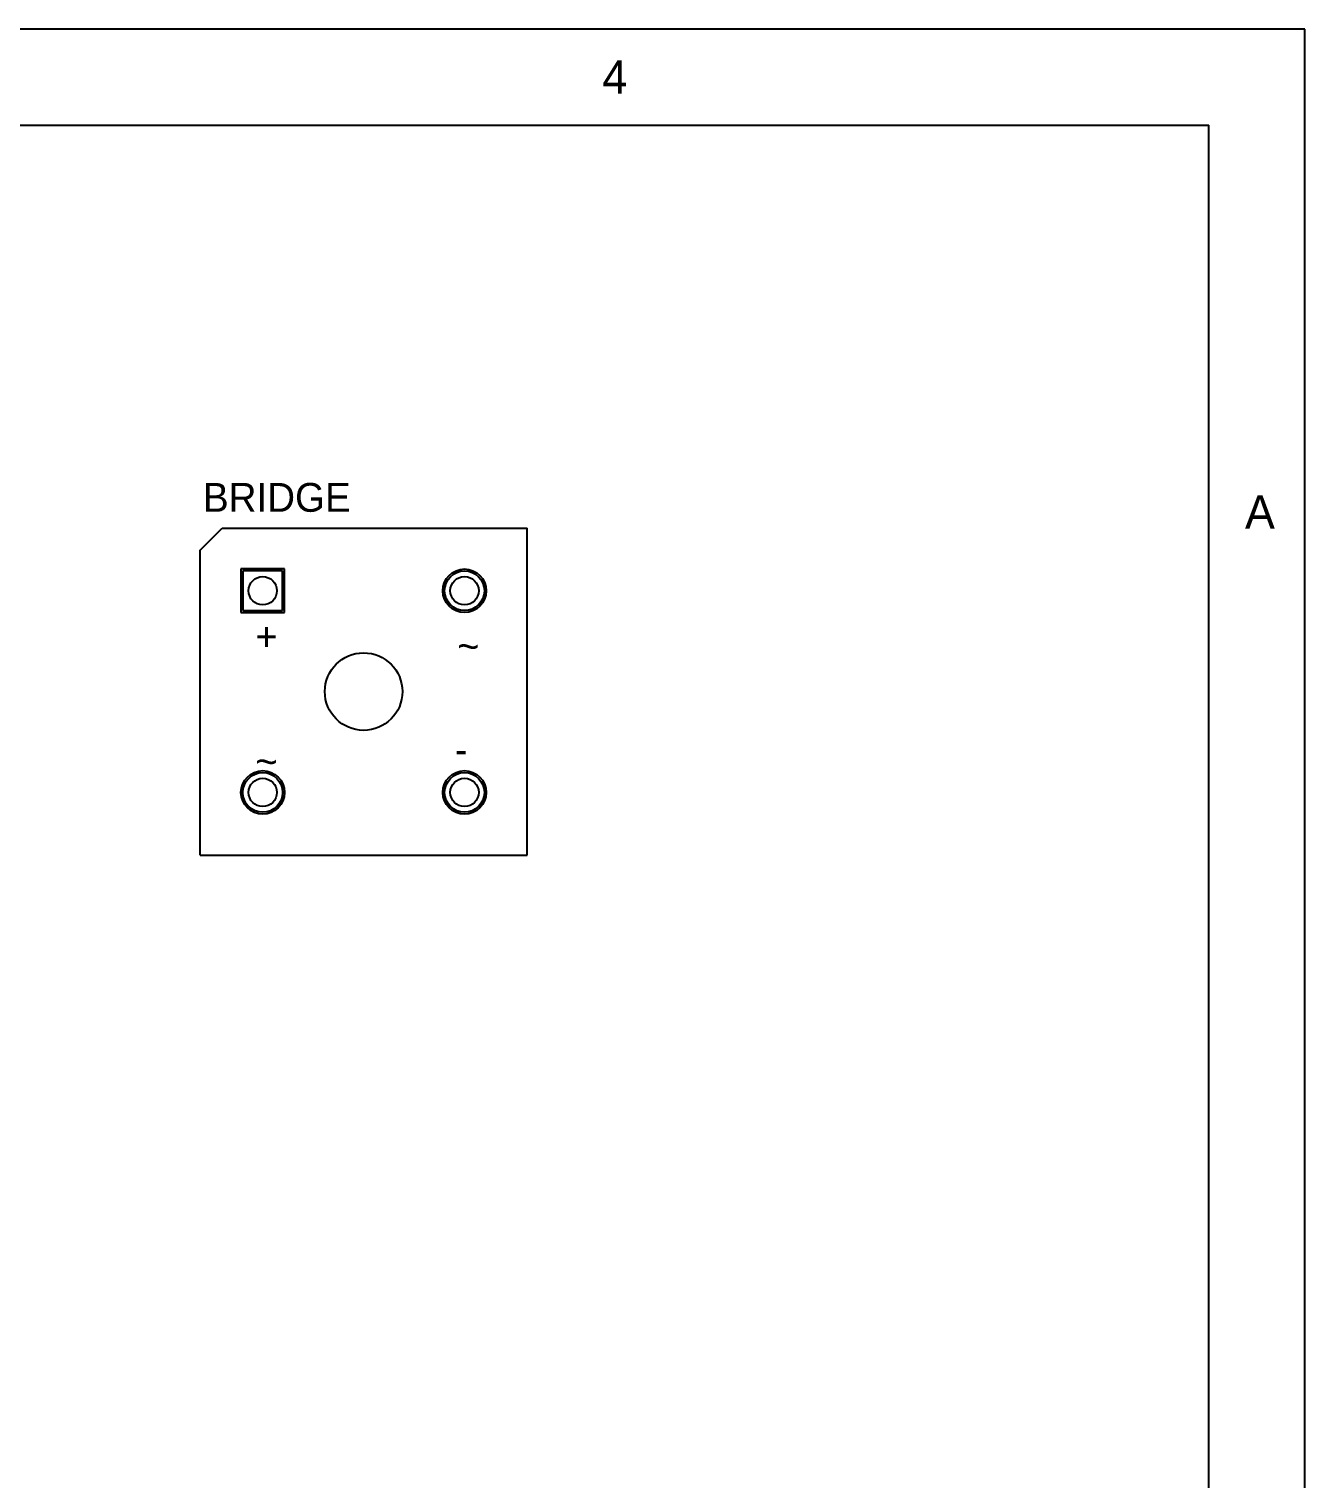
# Model space of a CAD drawing. Extents: x 0.2 to 21.7, y 0.2 to 7.8.
# Drawn here: x 9.043 to 11.7, y 4.78 to 7.8 of the extents above; entities that cross this region are included whole.
import ezdxf

# ---------------------------------------------------------------- set-up
doc = ezdxf.new("R2010")
doc.units = 0
doc.layers.get('0').update_dxf_attribs({"linetype": 'CONTINUOUS'})
for name, color, linetype in [('BOTTOMLAYER', 5, 'CONTINUOUS'), ('BOTTOMSOLDER', 6, 'CONTINUOUS'), ('MECHANICAL16', 56, 'CONTINUOUS'), ('MULTILAYER', 9, 'CONTINUOUS'), ('PADHOLE', 156, 'CONTINUOUS'), ('TOPLAYER', 1, 'CONTINUOUS'), ('TOPOVERLAY', 2, 'CONTINUOUS'), ('TOPSOLDER', 216, 'CONTINUOUS')]:
    doc.layers.add(name, color=color, linetype=linetype)

# ---------------------------------------------------------------- blocks, each defined once
blk = doc.blocks.new('D_46_6A_2')
at = {"layer": 'BOTTOMLAYER'}
for p, q in [((-0.251378, 0.251378), (-0.251378, 0.168701)), ((-0.168701, 0.251378), (-0.251378, 0.251378)), ((-0.168701, 0.168701), (-0.168701, 0.251378)), ((-0.251378, 0.168701), (-0.168701, 0.168701))]:
    blk.add_line(p, q, dxfattribs=at)
for centre in [(0.210039, 0.210039), (-0.210039, -0.210039), (0.210039, -0.210039)]:
    blk.add_circle(centre, 0.041339, dxfattribs=at)
at = {"layer": 'BOTTOMSOLDER'}
for p, q in [((-0.255378, 0.255378), (-0.255378, 0.164701)), ((-0.164701, 0.255378), (-0.255378, 0.255378)), ((-0.164701, 0.164701), (-0.164701, 0.255378)), ((-0.255378, 0.164701), (-0.164701, 0.164701))]:
    blk.add_line(p, q, dxfattribs=at)
for centre in [(0.210039, 0.210039), (-0.210039, -0.210039), (0.210039, -0.210039)]:
    blk.add_circle(centre, 0.045339, dxfattribs=at)
at = {"layer": 'MULTILAYER'}
for p, q in [((-0.251378, 0.251378), (-0.251378, 0.168701)), ((-0.168701, 0.251378), (-0.251378, 0.251378)), ((-0.168701, 0.168701), (-0.168701, 0.251378)), ((-0.251378, 0.168701), (-0.168701, 0.168701))]:
    blk.add_line(p, q, dxfattribs=at)
for centre in [(0.210039, 0.210039), (-0.210039, -0.210039), (0.210039, -0.210039)]:
    blk.add_circle(centre, 0.041339, dxfattribs=at)
at = {"layer": 'PADHOLE'}
for centre in [(-0.210039, 0.210039), (0.210039, 0.210039), (-0.210039, -0.210039), (0.210039, -0.210039)]:
    blk.add_circle(centre, 0.029528, dxfattribs=at)
at = {"layer": 'TOPLAYER'}
for p, q in [((-0.251378, 0.251378), (-0.251378, 0.168701)), ((-0.168701, 0.251378), (-0.251378, 0.251378)), ((-0.168701, 0.168701), (-0.168701, 0.251378)), ((-0.251378, 0.168701), (-0.168701, 0.168701))]:
    blk.add_line(p, q, dxfattribs=at)
for centre in [(0.210039, 0.210039), (-0.210039, -0.210039), (0.210039, -0.210039)]:
    blk.add_circle(centre, 0.041339, dxfattribs=at)
at = {"layer": 'TOPOVERLAY'}
for p, q in [((-0.340551, 0.294252), (-0.294252, 0.340551)), ((-0.294252, 0.340551), (0.340551, 0.340551)), ((0.340551, -0.340551), (0.340551, 0.340551)), ((-0.340551, -0.340551), (-0.340551, 0.294252)), ((-0.340551, -0.340551), (0.340551, -0.340551))]:
    blk.add_line(p, q, dxfattribs=at)
blk.add_circle((0, 0), 0.080709, dxfattribs=at)
at = {"layer": 'TOPSOLDER'}
for p, q in [((-0.255378, 0.255378), (-0.255378, 0.164701)), ((-0.164701, 0.255378), (-0.255378, 0.255378)), ((-0.164701, 0.164701), (-0.164701, 0.255378)), ((-0.255378, 0.164701), (-0.164701, 0.164701))]:
    blk.add_line(p, q, dxfattribs=at)
for centre in [(0.210039, 0.210039), (-0.210039, -0.210039), (0.210039, -0.210039)]:
    blk.add_circle(centre, 0.045339, dxfattribs=at)
at = {"layer": 'TOPOVERLAY'}
for s, p in [('+', (-0.225315, 0.085315)), ('~', (0.194685, 0.065315)), ('~', (-0.225315, -0.174685)), ('-', (0.189961, -0.149961))]:
    blk.add_text(s, height=0.059055, dxfattribs=at).set_placement(p)

msp = doc.modelspace()

# ---------------------------------------------------------------- linework, layer by layer
at = {"layer": 'MECHANICAL16'}
for p, q in [((0.2, 7.8), (11.7, 7.8)), ((11.7, 0.2), (11.7, 7.8)), ((0.4, 7.6), (11.5, 7.6)), ((11.5, 0.4), (11.5, 7.6))]:
    msp.add_line(p, q, dxfattribs=at)

# ---------------------------------------------------------------- block references
msp.add_blockref('D_46_6A_2', (9.74, 6.42))

# ---------------------------------------------------------------- texts
for s, p in [('4', (10.237, 7.665)), ('A', (11.575, 6.759))]:
    msp.add_text(s, height=0.07, dxfattribs=at).set_placement(p)
at = {"layer": 'TOPOVERLAY'}
msp.add_text('BRIDGE', height=0.06, dxfattribs=at).set_placement((9.4055, 6.7945))

doc.saveas('drawing.dxf')
